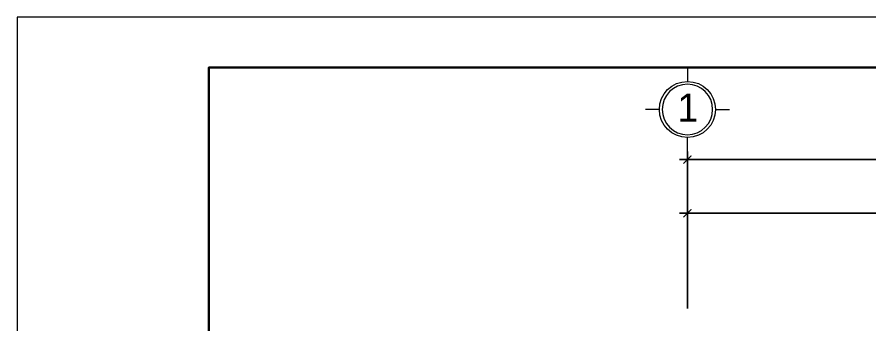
# Model space of a CAD drawing. Header units: millimetres. Extents: x -529782 to -142003, y -492574 to -273331.
# Drawn here: x -463400 to -458072, y -312169 to -310248 of the extents above; entities that cross this region are included whole.
import ezdxf
from ezdxf.enums import TextEntityAlignment as Align

# ---------------------------------------------------------------- set-up
doc = ezdxf.new("R2010")
doc.units = ezdxf.units.MM
doc.header["$LTSCALE"] = 500
doc.header["$MEASUREMENT"] = 0
doc.header["$PDMODE"] = 3
doc.linetypes.add('CENTER', pattern=[2, 1.25, -0.25, 0.25, -0.25])
doc.layers.get('0').update_dxf_attribs({"linetype": 'CONTINUOUS', "lineweight": 13})
doc.layers.get('Defpoints').update_dxf_attribs({"color": 255, "linetype": 'CONTINUOUS', "lineweight": 13})
for name, color, linetype, lineweight in [('1.cat 30', 30, 'CONTINUOUS', 35), ('2.thay 145', 145, 'CONTINUOUS', 18), ('3.manh 08', 8, 'CONTINUOUS', 9), ('7.tim 67', 67, 'CENTER', 9), ('9.text \xad white', 7, 'CONTINUOUS', 15), ('CA.dim 08', 251, 'CONTINUOUS', 13)]:
    doc.layers.add(name, color=color, linetype=linetype, lineweight=lineweight)
doc.styles.add('CA.JSC1', font='')
doc.styles.get("Standard").update_dxf_attribs({"font": 'txt.shx', "width": 0.9})
doc.styles.get('CA.JSC1').set_extended_font_data('.VnAvantH')
doc.dimstyles.new('CA 50', dxfattribs={"dimscale": 0, "dimtxt": 100, "dimasz": 50, "dimexe": 50, "dimexo": 0, "dimgap": 25, "dimtad": 1, "dimdec": 0, "dimzin": 0, "dimdsep": 46, "dimtxsty": 'Standard', "dimblk": 'ARCHTICK', "dimcen": 0.09, "dimdle": 50, "dimclrd": 256, "dimclre": 256, "dimclrt": 7, "dimadec": 0, "dimazin": 0, "dimtfac": 1, "dimtdec": 0, "dimtix": 1, "dimtmove": 2, "dimatfit": 3, "dimldrblk": 'DOT', "dimfxl": 1, "dimtolj": 1, "dimtzin": 0, "dimarcsym": 0})

# ---------------------------------------------------------------- blocks, each defined once
blk = doc.blocks.new('_ArchTick')
at = {"color": 1, "linetype": 'ByBlock', "const_width": 0.150000081}
blk.add_lwpolyline([(-0.5000002699998731, -0.5000002699998731), (0.5000002699998731, 0.5000002699998731)], dxfattribs=at)
blk = doc.blocks.new('*D1921')
at = {"layer": '7.tim 67', "linetype": 'Continuous', "lineweight": -2, "transparency": 16777216}
for p, q in [((-459211.9635896764, -312067.0701102325), (-459211.9635896764, -311421.8101339573)), ((-454011.9635896764, -312067.0701102325), (-454011.9635896764, -311421.8101339573)), ((-459261.9635896764, -311471.8101339573), (-453961.9635896764, -311471.8101339573))]:
    blk.add_line(p, q, dxfattribs=at)
at = {"layer": 'Defpoints', "color": 0, "linetype": 'Continuous', "transparency": 16777216}
for p in [(-454011.9635896764, -311471.8101339573), (-459211.9635896764, -312067.0701102325), (-454011.9635896764, -312067.0701102325)]:
    blk.add_point(p, dxfattribs=at)
at = {"layer": '7.tim 67', "linetype": 'Continuous', "lineweight": -2, "transparency": 16777216, "xscale": 50, "yscale": 50, "zscale": 50, "rotation": 180}
blk.add_blockref('_ArchTick', (-459211.9635896764, -311471.8101339573), dxfattribs=at)
at = {"layer": '7.tim 67', "linetype": 'Continuous', "lineweight": -2, "transparency": 16777216, "xscale": 50, "yscale": 50, "zscale": 50}
blk.add_blockref('_ArchTick', (-454011.9635896764, -311471.8101339573), dxfattribs=at)
at = {"layer": '7.tim 67', "color": 7, "linetype": 'Continuous', "transparency": 16777216, "insert": (-456611.9635896764, -311396.8101339573), "char_height": 100, "attachment_point": 5}
blk.add_mtext('\\A1;5200', dxfattribs=at)
blk = doc.blocks.new('_DOT')
at = {"color": 1, "linetype": 'ByBlock'}
blk.add_line((-0.5, 0), (-1, 0), dxfattribs=at)
at = {"color": 1, "linetype": 'ByBlock', "const_width": 0.5}
blk.add_lwpolyline([(-0.25, 0, 1), (0.25, 0, 1)], format="xyb", close=True, dxfattribs=at)
blk = doc.blocks.new('*D1923')
at = {"layer": 'CA.dim 08', "lineweight": -2, "transparency": 16777216}
for p, q in [((-459211.9635896764, -311803.8151987735), (-459211.9635896764, -311087.1249511326)), ((-448311.9635896764, -311803.8151987735), (-448311.9635896764, -311087.1249511326)), ((-459261.9635896764, -311137.1249511326), (-448261.9635896764, -311137.1249511326))]:
    blk.add_line(p, q, dxfattribs=at)
at = {"layer": 'Defpoints', "color": 0, "transparency": 16777216}
for p in [(-448311.9635896764, -311137.1249511326), (-459211.9635896764, -311803.8151987735), (-448311.9635896764, -311803.8151987735)]:
    blk.add_point(p, dxfattribs=at)
at = {"layer": 'CA.dim 08', "lineweight": -2, "transparency": 16777216, "xscale": 50, "yscale": 50, "zscale": 50, "rotation": 180}
blk.add_blockref('_ArchTick', (-459211.9635896764, -311137.1249511326), dxfattribs=at)
at = {"layer": 'CA.dim 08', "lineweight": -2, "transparency": 16777216, "xscale": 50, "yscale": 50, "zscale": 50}
blk.add_blockref('_ArchTick', (-448311.9635896764, -311137.1249511326), dxfattribs=at)
at = {"layer": 'CA.dim 08', "color": 7, "transparency": 16777216, "insert": (-454261.9635896764, -311212.1249511326), "char_height": 100, "attachment_point": 5}
blk.add_mtext('\\A1;10900', dxfattribs=at)
blk = doc.blocks.new('A$C41BA5761')
at = {"layer": '2.thay 145'}
blk.add_lwpolyline([(839.9994073519047, 524.9998310285737, -3898660.642287513), (839.9994073521084, 525.0001542164828, 1.154242490888426e-06), (839.9994073524431, 524.9999926225864, 1.154242490888426e-06)], format="xyb", dxfattribs=at)
at = {"layer": '3.manh 08'}
for p, q in [((524.9994049160159, 1050.000159478077), (524.9994049160159, 875.0001713204256)), ((174.9994048396911, 525.0001523148676), (-0.000583361616008915, 525.0001523148676)), ((874.9994049923262, 525.0001523148676), (1049.999393193633, 525.0001523148676)), ((524.9994049160159, 0.0001831847475841641), (524.9994049160159, 175.000171342399))]:
    blk.add_line(p, q, dxfattribs=at)
blk.add_arc((524.9994049160159, 525.0001713313977), 349.9999999890093, 359.9999968883953, 359.9999381014106, dxfattribs=at)
blk = doc.blocks.new('khung co loan')
at = {"layer": '1.cat 30'}
blk.add_lwpolyline([(1158.281703106128, -14553.47590842255), (1158.281703106128, -303.4759079545038), (20658.28170374641, -303.4759079545038), (20658.28170374641, -14553.47590842255)], close=True, dxfattribs=at)
at = {"layer": '3.manh 08'}
blk.add_lwpolyline([(0, -14850.00000048772), (21000.00000000023, -14850.00000048772), (21000.00000000023, -4.877219907939434e-07), (0, -4.877219907939434e-07)], close=True, dxfattribs=at)

msp = doc.modelspace()

# ---------------------------------------------------------------- block references
at = {"layer": '2.thay 145'}
for name, p, xscale, yscale, zscale in [('khung co loan', (-463399.6339418958, -310248.0464436034), 1.034937242569868, 1.034937242628075, 1.034937242583367), ('A$C41BA5761', (-459474.4632921344, -311087.1250427249), 0.5, 0.5, 0.5)]:
    msp.add_blockref(name, p, dxfattribs=dict(at, xscale=xscale, yscale=yscale, zscale=zscale))

# ---------------------------------------------------------------- texts
at = {"layer": '9.text \xad white', "style": 'CA.JSC1'}
msp.add_text('1', height=174.9999882000658, dxfattribs=at).set_placement((-459209.2132731538, -310812.875020845), align=Align.MIDDLE)

# ---------------------------------------------------------------- dimensions: what is measured, and where the dimension line sits
at = {"layer": '7.tim 67', "color": 9, "linetype": 'Continuous'}
dim = msp.add_linear_dim(base=(-454011.9635896764, -311471.8101339573), p1=(-459211.9635896764, -312067.0701102325), p2=(-454011.9635896764, -312067.0701102325), dimstyle='CA 50', override={"dimscale": 1}, dxfattribs=at)
dim.commit()
dim.dimension.update_dxf_attribs({"geometry": '*D1921', "text_midpoint": (-456611.9635896764, -311396.8101339573)})
at = {"layer": 'CA.dim 08'}
dim = msp.add_linear_dim(base=(-448311.9635896764, -311137.1249511326), p1=(-459211.9635896764, -311803.8151987735), p2=(-448311.9635896764, -311803.8151987735), dimstyle='CA 50', override={"dimscale": 1, "dimfxl": 0}, dxfattribs=at)
dim.commit()
dim.dimension.update_dxf_attribs({"geometry": '*D1923', "text_midpoint": (-454261.9635896764, -311212.1249511326), "dimtype": 160})

doc.saveas('drawing.dxf')
